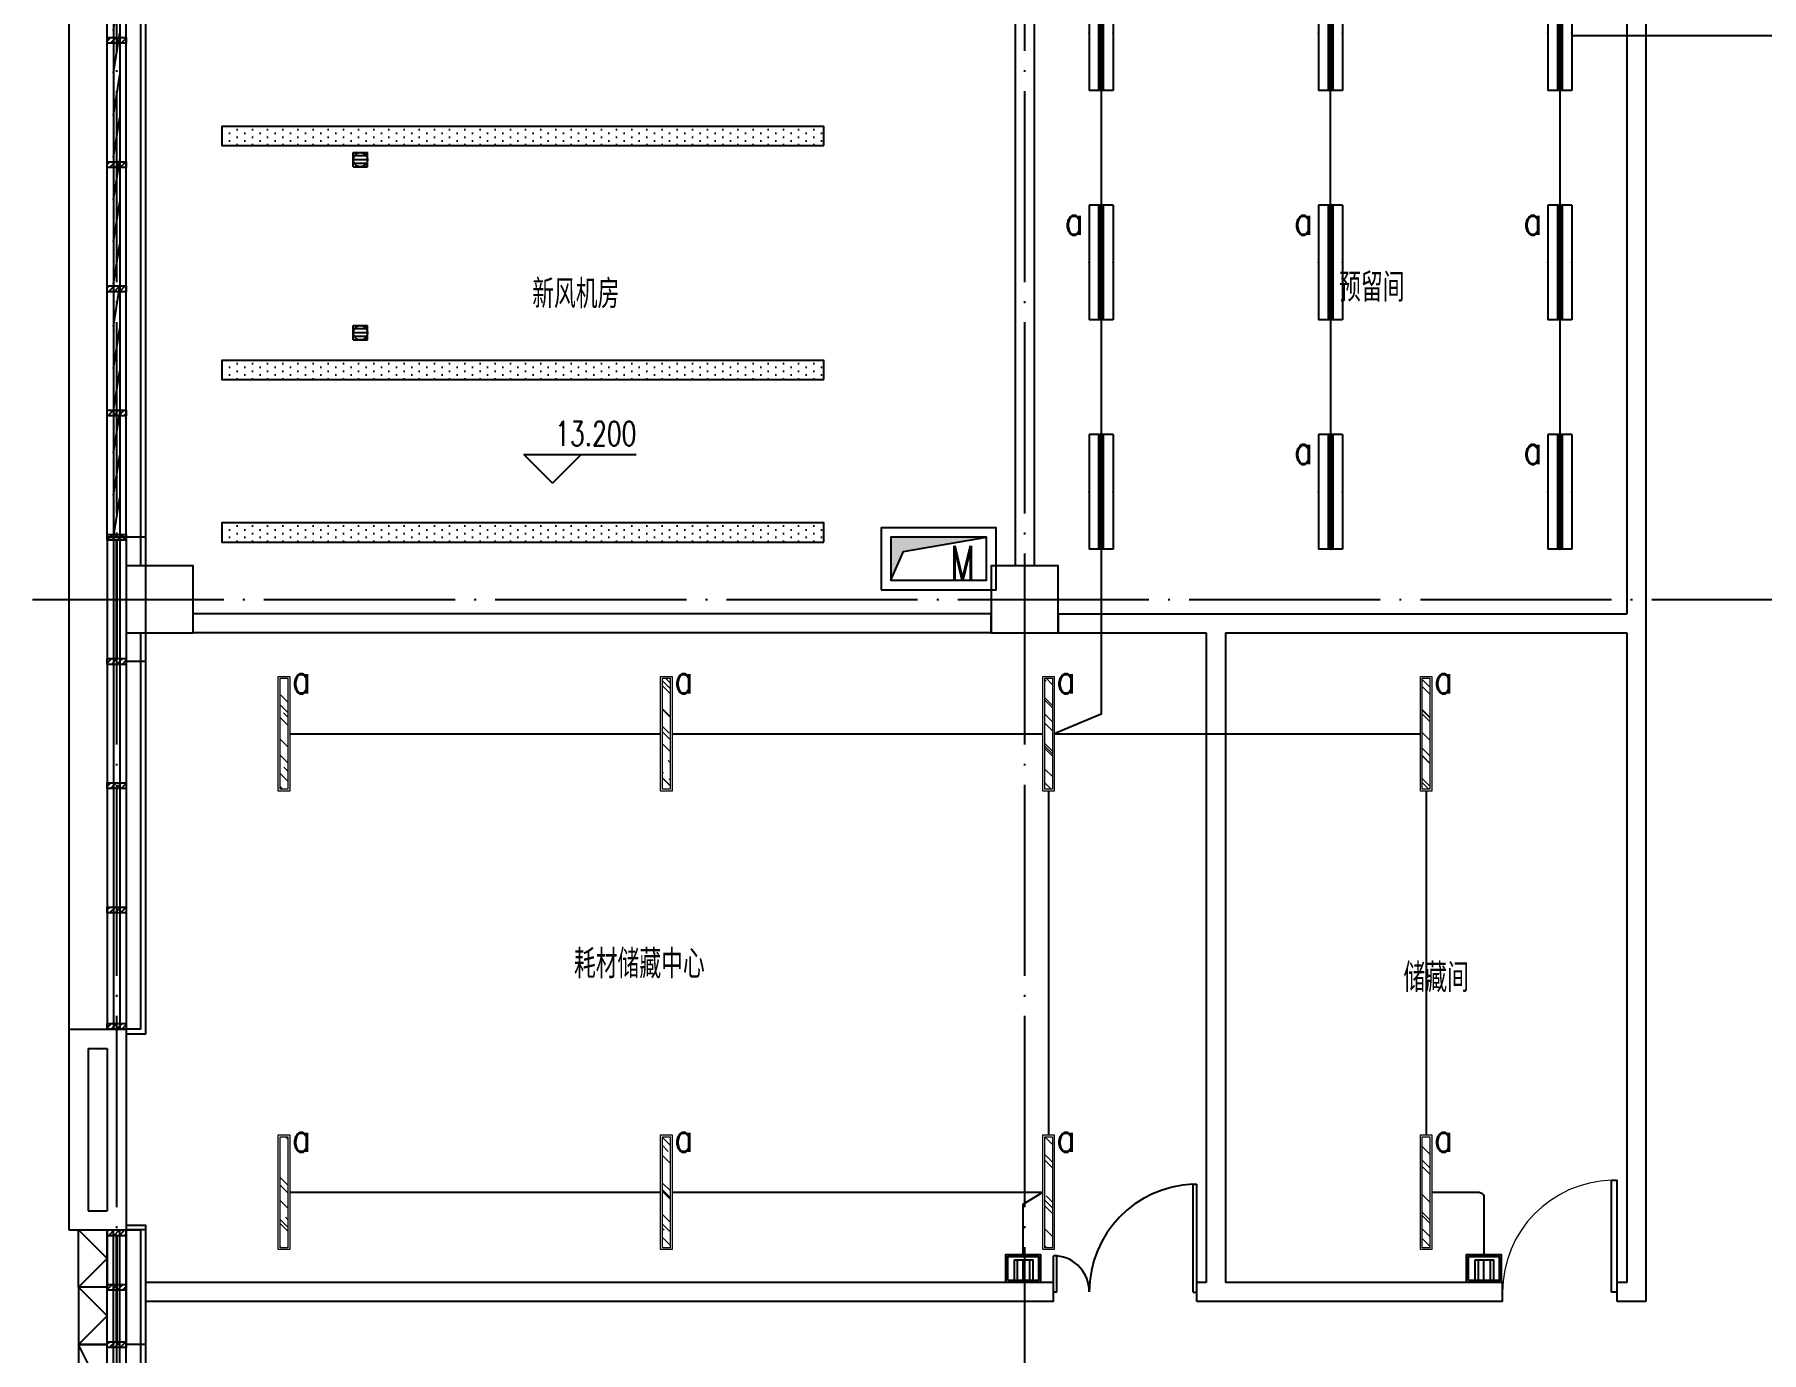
# Model space of a CAD drawing. Extents: x -621157 to 1764546, y -106808 to 741893.
# Drawn here: x 370064 to 388133, y 212118 to 225912 of the extents above; entities that cross this region are included whole.
import ezdxf
from ezdxf.enums import TextEntityAlignment as Align

# ---------------------------------------------------------------- set-up
doc = ezdxf.new("R2010")
doc.units = 0
doc.header["$LTSCALE"] = 1000
doc.header["$MEASUREMENT"] = 0
doc.linetypes.add('XREF-A-101-平面图_t3$0$__DASH', pattern=[0.35, 0.25, -0.1])
doc.linetypes.add('XREF-A-101-平面图_t3$0$DOTE', pattern=[2.42, 2, -0.2, 0.02, -0.2])
for name, color, linetype in [('0-底图', 7, 'Continuous'), ('A-吊顶图及精装修区域', 7, 'Continuous'), ('EQUIP-照明', 3, 'Continuous'), ('SIG_TEXT', 2, 'Continuous'), ('WIRE-控制', 6, 'Continuous'), ('XREF-A-101-平面图_t3$0$A-COLUMN', 8, 'Continuous'), ('XREF-A-101-平面图_t3$0$A-CURTWALL', 8, 'Continuous'), ('XREF-A-101-平面图_t3$0$A-DIM_ELEV', 8, 'Continuous'), ('XREF-A-101-平面图_t3$0$A-DOTE', 8, 'Continuous'), ('XREF-A-101-平面图_t3$0$A-PUB_HATCH', 8, 'Continuous'), ('XREF-A-101-平面图_t3$0$A-RAIL', 8, 'Continuous'), ('XREF-A-101-平面图_t3$0$A-ROOM-CH', 8, 'Continuous'), ('XREF-A-101-平面图_t3$0$A-SEE', 8, 'Continuous'), ('XREF-A-101-平面图_t3$0$A-WALL', 8, 'Continuous'), ('XREF-A-101-平面图_t3$0$A-WALL-FILL', 8, 'Continuous'), ('XREF-A-101-平面图_t3$0$A-WINDOW', 8, 'Continuous'), ('XREF-A-101-平面图_t3$0$A-开启符号', 8, 'Continuous'), ('XREF-A-101-平面图_t3$0$A-背衬铝板', 8, 'Continuous'), ('XREF-A-101-平面图_t3$0$M-HOLE', 8, 'Continuous'), ('XREF-A-101-平面图_t3$0$PUB_TEXT', 8, 'Continuous')]:
    doc.layers.add(name, color=color, linetype=linetype)
doc.layers.add('弱电设备层', color=1, linetype='Continuous', lineweight=9)
doc.layers.add('灯具图例与顶面填充$0$I-C-light', color=3, linetype='Continuous', lineweight=13)
doc.styles.add('_TEL_DIM', font='SIMPLEX', dxfattribs={"width": 0.8, "height": 3.5, "bigfont": 'HZTXT'})
doc.styles.add('DIM_FONT', font='ROMANS', dxfattribs={"width": 0.8, "bigfont": 'HZDXC'})
doc.styles.add('XREF-A-101-平面图_t3$0$-HZDXCROMANS', font='ROMANS.shx', dxfattribs={"bigfont": 'HZDXC.shx'})
doc.styles.add('XREF-A-101-平面图_t3$0$A-STANDARD', font='SIMPLEX', dxfattribs={"bigfont": 'GBCBIG'})
doc.styles.add('XREF-A-101-平面图_t3$0$hzdxcROMANS', font='ROMANS', dxfattribs={"width": 0.8, "bigfont": 'HZDXC'})
doc.linetypes.add('Ground', pattern='A,0.75,-0.125,[135,sr.shx,S=0.1,R=0,X=-0.15,Y=0],0.125,-0.125', length=1.125)

# ---------------------------------------------------------------- blocks, each defined once
blk = doc.blocks.new('XREF-A-101-平面图_t3$0$柱网3F')
at = {"layer": 'XREF-A-101-平面图_t3$0$A-COLUMN'}
for points in [[(100, -20350), (800, -20350), (800, -19650), (100, -19650)], [(9150, -20350), (9850, -20350), (9850, -19650), (9150, -19650)]]:
    blk.add_lwpolyline(points, close=True, dxfattribs=at)
blk = doc.blocks.new('XREF-A-101-平面图_t3$0$G$C869EB286')
at = {"layer": 'XREF-A-101-平面图_t3$0$A-WINDOW'}
h = blk.add_hatch(dxfattribs=at)
h.set_pattern_fill('ANSI31', color=256, scale=25)
h.set_pattern_definition([(45, (-143.957, -89940), (-28.0633, 28.0633), [])])
h.paths.add_polyline_path([(0, 60), (200, 60), (200, 0), (0, 0)])
blk.add_lwpolyline([(0, 60), (200, 60), (200, 0), (0, 0)], close=True, dxfattribs=at)
blk = doc.blocks.new('XREF-A-101-平面图_t3$0$ROOM')
at = {"layer": 'XREF-A-101-平面图_t3$0$A-ROOM-CH', "style": 'XREF-A-101-平面图_t3$0$-HZDXCROMANS', "width": 0.6}
for tag, p in [('中文房间名称', (0, -1000)), ('英文房间名称', (0, -1500))]:
    blk.add_attdef(tag, text='', height=300, dxfattribs=at).set_placement(p, align=Align.CENTER)
blk = doc.blocks.new('XREF-A-101-平面图_t3$0$地漏1')
for p, q in [((-75, -75), (-75, 75)), ((75, 75), (-75, 75)), ((-40, 75), (-40, -75)), ((0, 75), (0, -75)), ((40, 75), (40, -75)), ((75, -75), (75, 75)), ((75, -75), (-75, -75))]:
    blk.add_line(p, q)
blk.add_circle((0, 0), 75)
blk = doc.blocks.new('XREF-A-101-平面图_t3$0$G$C763C4DB6')
at = {"layer": 'XREF-A-101-平面图_t3$0$PUB_TEXT', "zscale": 0.5, "rotation": 270}
for p in [(-51470, 121302), (-51470, 119490)]:
    blk.add_blockref('XREF-A-101-平面图_t3$0$地漏1', p, dxfattribs=at)
blk = doc.blocks.new('XREF-A-101-平面图_t3$0$轴网(3)')
at = {"layer": 'XREF-A-101-平面图_t3$0$A-DOTE', "linetype": 'XREF-A-101-平面图_t3$0$DOTE'}
for p, q in [((0, -3300), (0, 43300)), ((9500, -3300), (9500, 43300)), ((-3300, 20000), (69800, 20000))]:
    blk.add_line(p, q, dxfattribs=at)
blk = doc.blocks.new('XREF-A-101-平面图_t3$0$DOOR2DLIB$SYSLIB$00000107')
at = {"color": 0}
for p, q in [((0.45, 0.975), (0.5, 0.975)), ((0.45, 0), (0.45, 0.975)), ((0.5, 0), (0.5, 0.975)), ((0.5, 0), (0.45, 0))]:
    blk.add_line(p, q, dxfattribs=at)
at = {"color": 0, "lineweight": 13}
blk.add_arc((0.475, 0), 0.975, 91.4693, 180, dxfattribs=at)
blk = doc.blocks.new('XREF-A-101-平面图_t3$0$DOOR2DLIB$SYSLIB$00000123')
at = {"color": 0}
for p, q in [((0.475, -0.001), (0.475, 0.752)), ((0.475, 0.752), (0.5, 0.752)), ((0.5, -0.001), (0.5, 0.752)), ((-0.5, 0), (-0.5, 0.252)), ((-0.475, 0.252), (-0.5, 0.252)), ((-0.475, 0), (-0.475, 0.252)), ((-0.475, 0), (-0.5, 0)), ((0.475, -0.001), (0.5, -0.001))]:
    blk.add_line(p, q, dxfattribs=at)
for centre, radius, start, end in [((0.505, -0.002), 0.755, 92.2493, 179.7238), ((-0.501, 0.003), 0.251, 359.7899, 84.0974)]:
    blk.add_arc(centre, radius, start, end, dxfattribs=at)
blk = doc.blocks.new('XREF-A-101-平面图_t3$0$WINDOW2DLIB$SYSLIB$00000012')
at = {"color": 0}
for points in [[(-0.5, 0.5), (-0.5, -0.5)], [(0.5, 0.5), (-0.5, 0.5)], [(0.5, -0.5), (0.5, 0.5)], [(-0.5, 0.1667), (0.5, 0.1667)], [(-0.3839, -0.1667), (-0.448, 0.1667)], [(-0.3159, -0.1667), (-0.38, 0.1667)], [(-0.2479, -0.1667), (-0.312, 0.1667)], [(-0.1799, -0.1667), (-0.244, 0.1667)], [(-0.1119, -0.1667), (-0.176, 0.1667)], [(-0.0439, -0.1667), (-0.108, 0.1667)], [(0.0241, -0.1667), (-0.04, 0.1667)], [(0.0921, -0.1667), (0.028, 0.1667)], [(0.16, -0.1667), (0.0959, 0.1667)], [(0.228, -0.1667), (0.1639, 0.1667)], [(0.296, -0.1667), (0.2319, 0.1667)], [(0.364, -0.1667), (0.2999, 0.1667)], [(0.432, -0.1667), (0.3679, 0.1667)], [(0.5, -0.1667), (0.4359, 0.1667)], [(-0.4519, -0.1667), (-0.5, 0.0836)], [(-0.5, -0.1667), (0.5, -0.1667)], [(0.5, -0.5), (-0.5, -0.5)]]:
    blk.add_lwpolyline(points, dxfattribs=at)
blk = doc.blocks.new('XREF-A-101-平面图_t3')
at = {"layer": 'XREF-A-101-平面图_t3$0$A-PUB_HATCH'}
h = blk.add_hatch(dxfattribs=at)
h.set_pattern_fill('DOTS', color=256, scale=50, angle=270)
h.set_pattern_definition([(270, (200100, 464155), (79.375, -39.6875), [0, -79.375])])
h.paths.add_polyline_path([(207400, 224750), (207400, 224950), (201100, 224950), (201100, 224750)])
h = blk.add_hatch(dxfattribs=at)
h.set_pattern_fill('DOTS', color=256, scale=50, angle=270)
h.set_pattern_definition([(270, (200100, 461705), (79.375, -39.6875), [0, -79.375])])
h.paths.add_polyline_path([(207400, 222300), (207400, 222500), (201100, 222500), (201100, 222300)])
h = blk.add_hatch(dxfattribs=at)
h.set_pattern_fill('DOTS', color=256, scale=50, angle=270)
h.set_pattern_definition([(270, (200100, 460005), (79.375, -39.6875), [0, -79.375])])
h.paths.add_polyline_path([(207400, 220600), (207400, 220800), (201100, 220800), (201100, 220600)])
h = blk.add_hatch(color=256, dxfattribs=at)
h.dxf.hatch_style = 1
h.paths.add_polyline_path([(209100, 220650), (208100, 220650), (208100, 220200), (208232, 220502)])
at = {"layer": 'XREF-A-101-平面图_t3$0$A-CURTWALL'}
for p, q in [((199900, 220650), (199900, 215500)), ((200100, 220650), (199900, 220650)), ((199967, 220650), (199967, 215500)), ((200033, 220650), (200033, 215500)), ((200100, 220650), (200100, 215500)), ((200100, 215500), (199900, 215500)), ((199900, 211000), (199900, 213400)), ((199900, 213400), (200100, 213400)), ((199967, 211000), (199967, 213400)), ((200033, 211000), (200033, 213400)), ((200100, 211000), (200100, 213400))]:
    blk.add_line(p, q, dxfattribs=at)
at = {"layer": 'XREF-A-101-平面图_t3$0$A-DIM_ELEV'}
for p, q in [((204561, 221218), (204261, 221518)), ((204261, 221518), (205435, 221518)), ((204561, 221218), (204861, 221518))]:
    blk.add_line(p, q, dxfattribs=at)
at = {"layer": 'XREF-A-101-平面图_t3$0$A-RAIL'}
for points in [[(200250, 227150), (200250, 220350)], [(200300, 227150), (200300, 220350)], [(200300, 219650), (200300, 215450), (200100, 215450)], [(200250, 219650), (200250, 215500), (200100, 215500)], [(200100, 213450), (200300, 213450), (200300, 210350)], [(200100, 213400), (200250, 213400), (200250, 210350)]]:
    blk.add_lwpolyline(points, dxfattribs=at)
at = {"layer": 'XREF-A-101-平面图_t3$0$A-SEE'}
blk.add_lwpolyline([(199500, 236300), (199500, 215500)], dxfattribs=at)
at = {"layer": 'XREF-A-101-平面图_t3$0$A-WALL'}
for p, q in [((215800, 227150), (215800, 219850)), ((216000, 227150), (216000, 219750)), ((209400, 226750), (209400, 220350)), ((209600, 226650), (209600, 220350)), ((200100, 220650), (200100, 219350)), ((200300, 220650), (200100, 220650)), ((200300, 220650), (200300, 219350)), ((209600, 220350), (209400, 220350)), ((209150, 219850), (200800, 219850)), ((200800, 219650), (200800, 219850)), ((209150, 219650), (209150, 219850)), ((209850, 219850), (211500, 219850)), ((209850, 219850), (209850, 219650)), ((211500, 219850), (215800, 219850)), ((216000, 219750), (216000, 212650)), ((209150, 219650), (200800, 219650)), ((209850, 219650), (211400, 219650)), ((211400, 219650), (211400, 212850)), ((211600, 219650), (211600, 212850)), ((211600, 219650), (215800, 219650)), ((215800, 219650), (215800, 212850)), ((200300, 219350), (200100, 219350)), ((200100, 213400), (200100, 212750)), ((200300, 213400), (200100, 213400)), ((200300, 213400), (200300, 212850)), ((209800, 212850), (200300, 212850)), ((211400, 212850), (211300, 212850)), ((214500, 212850), (211600, 212850)), ((215800, 212850), (215700, 212850)), ((200100, 212750), (200100, 212200)), ((200300, 212650), (200300, 212200)), ((209800, 212650), (200300, 212650)), ((211500, 212650), (211300, 212650)), ((214500, 212650), (211500, 212650)), ((216000, 212650), (215700, 212650)), ((200300, 212200), (200100, 212200))]:
    blk.add_line(p, q, dxfattribs=at)
for points in [[(209800, 212650), (209800, 212850)], [(211300, 212650), (211300, 212850)], [(214500, 212650), (214500, 212850)], [(215700, 212650), (215700, 212850)]]:
    blk.add_lwpolyline(points, dxfattribs=at)
at = {"layer": 'XREF-A-101-平面图_t3$0$A-WALL-FILL', "color": 171}
for p, q in [((199500, 215500), (199500, 213400)), ((199500, 215500), (200100, 215500)), ((200100, 215500), (200100, 213400)), ((199700, 215300), (199700, 213600)), ((199700, 215300), (199900, 215300)), ((199900, 215300), (199900, 213600)), ((199700, 213600), (199900, 213600)), ((199500, 213400), (200100, 213400))]:
    blk.add_line(p, q, dxfattribs=at)
at = {"layer": 'XREF-A-101-平面图_t3$0$A-开启符号', "linetype": 'Continuous'}
for points in [[(199600, 213400), (199900, 213400), (199900, 212800), (199600, 212800)], [(199600, 212200), (199900, 212200), (199900, 212800), (199600, 212800)], [(199600, 211000), (199900, 211000), (199900, 212200), (199600, 212200)]]:
    blk.add_lwpolyline(points, close=True, dxfattribs=at)
for points in [[(199600, 213400), (199900, 213100), (199600, 212800)], [(199600, 212200), (199900, 212500), (199600, 212800)], [(199600, 211000), (199900, 211600), (199600, 212200)]]:
    blk.add_lwpolyline(points, dxfattribs=at)
at = {"layer": 'XREF-A-101-平面图_t3$0$A-背衬铝板', "color": 6, "linetype": 'XREF-A-101-平面图_t3$0$__DASH', "ltscale": 0.5, "const_width": 30}
for points in [[(200000, 220620), (200000, 219380)], [(200000, 213340), (200000, 212230)]]:
    blk.add_lwpolyline(points, dxfattribs=at)
at = {"layer": 'XREF-A-101-平面图_t3$0$M-HOLE'}
for points in [[(207400, 224750), (207400, 224950), (201100, 224950), (201100, 224750)], [(207400, 222300), (207400, 222500), (201100, 222500), (201100, 222300)], [(207400, 220600), (207400, 220800), (201100, 220800), (201100, 220600)], [(208000, 220100), (209200, 220100), (209200, 220750), (208000, 220750)], [(208100, 220200), (209100, 220200), (209100, 220650), (208100, 220650)]]:
    blk.add_lwpolyline(points, close=True, dxfattribs=at)
blk.add_lwpolyline([(209100, 220650), (208100, 220650), (208100, 220200), (208232, 220502), (209100, 220650)], dxfattribs=at)
blk.add_blockref('XREF-A-101-平面图_t3$0$G$C763C4DB6', (254020, 103300))
at = {"layer": 'XREF-A-101-平面图_t3$0$A-COLUMN'}
blk.add_blockref('XREF-A-101-平面图_t3$0$柱网3F', (200000, 240000), dxfattribs=at)
at = {"layer": 'XREF-A-101-平面图_t3$0$A-DOTE'}
blk.add_blockref('XREF-A-101-平面图_t3$0$轴网(3)', (200000, 200000), dxfattribs=at)
at = {"layer": 'XREF-A-101-平面图_t3$0$A-ROOM-CH'}
ref = blk.add_blockref('XREF-A-101-平面图_t3$0$ROOM', (204803, 224047), dxfattribs=at)
ref.add_attrib('中文房间名称', '新风机房', dxfattribs={"height": 300, "style": 'XREF-A-101-平面图_t3$0$-HZDXCROMANS', "width": 0.8}).set_placement((204803, 223047), align=Align.CENTER)
ref = blk.add_blockref('XREF-A-101-平面图_t3$0$ROOM', (213132, 224115), dxfattribs=at)
ref.add_attrib('中文房间名称', '预留间', dxfattribs={"height": 300, "style": 'XREF-A-101-平面图_t3$0$-HZDXCROMANS', "width": 0.8}).set_placement((213132, 223115), align=Align.CENTER)
ref = blk.add_blockref('XREF-A-101-平面图_t3$0$ROOM', (205468, 217034), dxfattribs=at)
ref.add_attrib('中文房间名称', '耗材储藏中心', dxfattribs={"height": 300, "style": 'XREF-A-101-平面图_t3$0$-HZDXCROMANS', "width": 0.8}).set_placement((205468, 216034), align=Align.CENTER)
ref = blk.add_blockref('XREF-A-101-平面图_t3$0$ROOM', (213805, 216890), dxfattribs=at)
ref.add_attrib('中文房间名称', '储藏间', dxfattribs={"height": 300, "style": 'XREF-A-101-平面图_t3$0$-HZDXCROMANS', "width": 0.8}).set_placement((213805, 215890), align=Align.CENTER)
at = {"layer": 'XREF-A-101-平面图_t3$0$A-WINDOW'}
for name, p, xscale, yscale, zscale, rotation in [('XREF-A-101-平面图_t3$0$WINDOW2DLIB$SYSLIB$00000012', (200000, 223900), 6500.000000861066, 200, 6500.000000861066, 270.0000000000052), ('XREF-A-101-平面图_t3$0$DOOR2DLIB$SYSLIB$00000123', (210550, 212750), -1500, -1500, -1500, 180), ('XREF-A-101-平面图_t3$0$DOOR2DLIB$SYSLIB$00000107', (215100, 212750), -1200, -1200, -1200, 180)]:
    blk.add_blockref(name, p, dxfattribs=dict(at, xscale=xscale, yscale=yscale, zscale=zscale, rotation=rotation))
at = {"layer": 'XREF-A-101-平面图_t3$0$A-WINDOW', "rotation": 180}
for p in [(200100, 225880), (200100, 224580), (200100, 223280), (200100, 221980), (200100, 220680), (200100, 219380), (200100, 218080), (200100, 216780), (200100, 215560), (200100, 213400), (200100, 212230)]:
    blk.add_blockref('XREF-A-101-平面图_t3$0$G$C869EB286', p, dxfattribs=at)
at = {"layer": 'XREF-A-101-平面图_t3$0$A-WINDOW'}
blk.add_blockref('XREF-A-101-平面图_t3$0$G$C869EB286', (199900, 212770), dxfattribs=at)
at = {"layer": 'XREF-A-101-平面图_t3$0$A-DIM_ELEV', "color": 7, "style": 'XREF-A-101-平面图_t3$0$A-STANDARD', "width": 0.705882}
blk.add_text('13.200', height=255, dxfattribs=at).set_placement((204588, 221608))
at = {"layer": 'XREF-A-101-平面图_t3$0$M-HOLE', "style": 'XREF-A-101-平面图_t3$0$hzdxcROMANS', "width": 0.7}
blk.add_text('M', height=360, dxfattribs=at).set_placement((208721, 220200))
blk = doc.blocks.new('G$C3816A8C5')
at = {"layer": '弱电设备层', "lineweight": -3}
for p, q in [((-114, 25), (-114, 298)), ((-114, 298), (129, 298)), ((-72, 25), (-72, 298)), ((1, 25), (1, 298)), ((87, 25), (87, 298)), ((129, 25), (129, 298))]:
    blk.add_line(p, q, dxfattribs=at)
for points in [[(-228, 0), (-228, 368), (228, 368), (228, 0)], [(-200, 25), (-200, 341), (202, 341), (202, 25)]]:
    blk.add_lwpolyline(points, close=True, dxfattribs=at)
blk = doc.blocks.new('灯具图例与顶面填充$0$顶面图例$0$16-吊线灯-011')
at = {"color": 8}
blk.add_wipeout([(0, 35), (0, -25), (600, -25), (600, 35)], dxfattribs=at)
at = {"linetype": 'ByBlock'}
h = blk.add_hatch(dxfattribs=at)
h.set_pattern_fill('AR-RROOF', color=250, scale=5, angle=45)
h.set_pattern_definition([(45, (-809054.52, -461832.93), (107.763073, 287.368196), [1905, -254, 635, -127]), (45, (-808979.98, -461668.59), (-209.239968, 29.634845), [381, -41.91, 762, -95.25]), (45, (-809085.95, -461711.69), (406.805602, 527.141034), [1016, -177.8, 508, -127])])
h.paths.add_polyline_path([(10, 25), (590, 25), (590, -15), (10, -15)])
at = {"color": 0, "linetype": 'ByBlock'}
for points in [[(0, 35), (600, 35), (600, -25), (0, -25)], [(10, 25), (590, 25), (590, -15), (10, -15)]]:
    blk.add_lwpolyline(points, close=True, dxfattribs=at)
blk = doc.blocks.new('G$C3E644883')
at = {"layer": '灯具图例与顶面填充$0$I-C-light', "xscale": 2, "yscale": 2, "zscale": 2, "rotation": 90}
for p in [(-64740, -22006), (-60740, -22006), (-56740, -22006), (-52790, -22006), (-64740, -26806), (-60740, -26806), (-56740, -26806), (-52790, -26806)]:
    blk.add_blockref('灯具图例与顶面填充$0$顶面图例$0$16-吊线灯-011', p, dxfattribs=at)
at = {"layer": 'SIG_TEXT', "style": 'DIM_FONT', "width": 0.8}
for p in [(-64665, -20984, -672), (-60665, -20984, -672), (-56665, -20984, -672), (-52715, -20984, -672), (-64665, -25784, -672), (-60665, -25784, -672), (-56665, -25784, -672), (-52715, -25784, -672)]:
    blk.add_text('a', height=300, dxfattribs=at).set_placement(p)
blk = doc.blocks.new('$equip_U$00000103(3T96GD2-PC)')
for p, q in [((-1.2, 0.25), (1.2, 0.25)), ((-1.2, 0.25), (-1.2, -0.25)), ((1.2, 0.25), (1.2, -0.25)), ((-1.2, -0.25), (1.2, -0.25))]:
    blk.add_line(p, q)
at = {"const_width": 0.14}
blk.add_lwpolyline([(-1.2, 0), (1.2, 0)], dxfattribs=at)
for p in [(-1.2, 0), (0, 0.25), (1.2, 0), (0, -0.25)]:
    blk.add_point(p)
at = {"color": 7, "style": '_TEL_DIM', "flags": 1}
for tag in ['A', 'REMARK']:
    blk.add_attdef(tag, text='', height=0.00002, dxfattribs=at).set_placement((0, 0), align=Align.MIDDLE_CENTER)
blk = doc.blocks.new('$equip_U$00000113(3T96GD2-PC)')
blk.add_blockref('$equip_U$00000103(3T96GD2-PC)', (0, 0))
at = {"color": 7, "style": '_TEL_DIM', "flags": 1}
for tag in ['A', 'REMARK']:
    blk.add_attdef(tag, text='', height=0.00002, dxfattribs=at).set_placement((0, 0), align=Align.MIDDLE_CENTER)
blk = doc.blocks.new('$equip_U$00000128(7WHLKQ2-PC)')
blk.add_blockref('$equip_U$00000113(3T96GD2-PC)', (0, 0))
at = {"color": 7, "style": '_TEL_DIM', "flags": 1}
blk.add_attdef('A', text='', height=0.00002, dxfattribs=at).set_placement((0, 0), align=Align.MIDDLE_CENTER)

msp = doc.modelspace()

# ---------------------------------------------------------------- block references
at = {"layer": '0-底图'}
msp.add_blockref('XREF-A-101-平面图_t3', (170924, 0), dxfattribs=at)

# ---------------------------------------------------------------- next in the draw order: linework, layer by layer
at = {"layer": 'WIRE-控制', "linetype": 'Ground'}
for points in [[(388429, 225899), (386149, 225899)], [(381224, 225325), (381224, 224125)], [(383624, 224125), (383624, 225325)], [(386024, 225325), (386024, 224125)], [(381224, 222925), (381224, 221725)], [(383624, 222925), (383624, 221725)], [(386024, 222925), (386024, 221725)]]:
    msp.add_lwpolyline(points, dxfattribs=at)

# ---------------------------------------------------------------- next in the draw order: block references
at = {"layer": 'EQUIP-照明', "xscale": 500.0000000023283, "yscale": 500.0000000022701, "zscale": 500.0000000022737, "rotation": 270}
for p in [(381224, 225925), (383624, 225925), (386024, 225925), (381224, 223525), (383624, 223525), (386024, 223525), (381224, 221125), (383624, 221125), (386024, 221125)]:
    msp.add_blockref('$equip_U$00000128(7WHLKQ2-PC)', p, dxfattribs=at)
at = {"layer": 'EQUIP-照明', "color": 1, "xscale": 0.8, "yscale": 0.8, "zscale": 0.8}
for p in [(380408, 212850), (385228, 212850)]:
    msp.add_blockref('G$C3816A8C5', p, dxfattribs=at)

# ---------------------------------------------------------------- next in the draw order: texts
at = {"layer": 'SIG_TEXT', "style": 'DIM_FONT', "width": 0.8}
for p in [(380843, 223816, -672), (383243, 223816, -672), (385643, 223816, -672), (383243, 221416, -672), (385643, 221416, -672)]:
    msp.add_text('a', height=300, dxfattribs=at).set_placement(p)

# ---------------------------------------------------------------- next in the draw order: block references
at = {"layer": 'A-吊顶图及精装修区域', "color": 2}
msp.add_blockref('G$C3E644883', (437424, 240000), dxfattribs=at)

# ---------------------------------------------------------------- next in the draw order: linework, layer by layer
at = {"layer": 'WIRE-控制', "linetype": 'Ground'}
for points in [[(381224, 220525), (381224, 218800), (380734, 218594)], [(372734, 218594), (376614, 218594)], [(376734, 218594), (380614, 218594)], [(380734, 218594), (384564, 218594)], [(380674, 217994), (380674, 214394)], [(384624, 217994), (384624, 214394)], [(372734, 213794), (376614, 213794)], [(376734, 213794), (380614, 213794)], [(380408, 213144), (380408, 213670), (380614, 213794)]]:
    msp.add_lwpolyline(points, dxfattribs=at)
msp.add_lwpolyline([(384684, 213794), (385178, 213794, -0.414214), (385228, 213744), (385228, 213144)], format="xyb", dxfattribs=at)

doc.saveas('drawing.dxf')
